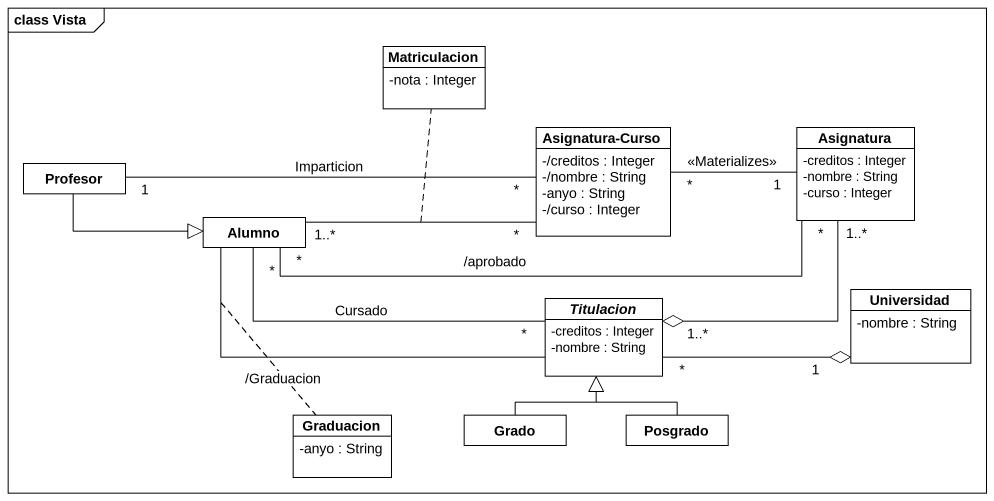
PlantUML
@startuml
mainframe class Vista
hide circle
hide empty members
skinparam classAttributeIconSize 0
class Matriculacion {
  -nota : Integer
}
class Profesor
class "Asignatura-Curso" as Asignatura_Curso {
  -/creditos : Integer
  -/nombre : String
  -anyo : String
  -/curso : Integer
}
class Asignatura {
  -creditos : Integer
  -nombre : String
  -curso : Integer
}
class Alumno
class Universidad {
  -nombre : String
}
abstract class Titulacion {
  -creditos : Integer
  -nombre : String
}
class Graduacion {
  -anyo : String
}
class Grado
class Posgrado
Profesor "1" -right- "*" Asignatura_Curso : Imparticion
Profesor -right-|> Alumno
Asignatura_Curso "*" -right- "1" Asignatura : <<Materializes>>
Alumno "1..*" -right- "*" Asignatura_Curso
(Alumno, Asignatura_Curso) .. Matriculacion
Alumno "*" -right- "*" Asignatura : /aprobado
Alumno "*" -right- "*" Titulacion : Cursado
Alumno -right- Titulacion : /Graduacion
(Alumno, Titulacion) .. Graduacion
Universidad "1" o-left- "*" Titulacion
Titulacion "1..*" o-up- "1..*" Asignatura
Grado -up-|> Titulacion
Posgrado -up-|> Titulacion
@enduml
